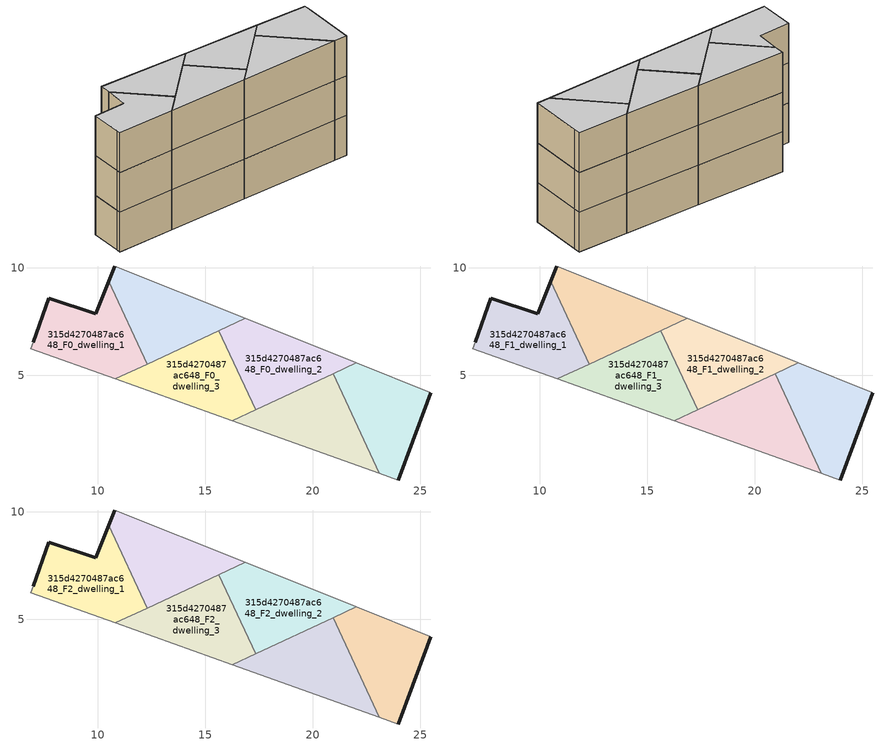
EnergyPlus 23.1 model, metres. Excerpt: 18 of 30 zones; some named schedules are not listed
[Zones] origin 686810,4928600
315d4270487ac648_F0_dwelling_0
 floor ground (EU_floor_Construction): 16.87,7.66 10.78,10.09 10.5,9.38 12.29,5.53 z0
 wall outside (EU_wall_Construction): 10.5,9.38 10.78,10.09 z0:3
 wall to 315d4270487ac648_F0_dwelling_1 (EU_wall_Construction): 12.29,5.53 10.5,9.38 z0:3
 wall adiabatic (EU_wall_Construction): 10.78,10.09 16.87,7.66 z0:3
 wall to 315d4270487ac648_F0_dwelling_3 (EU_wall_Construction): 15.64,7.08 12.29,5.53 z0:3
 wall to 315d4270487ac648_F0_dwelling_2 (EU_wall_Construction): 16.87,7.66 15.64,7.08 z0:3
315d4270487ac648_F0_dwelling_1
 floor ground (EU_floor_Construction): 12.29,5.53 10.5,9.38 9.91,7.86 7.73,8.6 6.99,6.53 6.88,6.24 10.81,4.84 z0
 wall outside (EU_wall_Construction): 6.99,6.53 7.73,8.6 9.91,7.86 10.5,9.38 z0:3
 wall adiabatic (EU_wall_Construction): 10.81,4.84 6.88,6.24 6.99,6.53 z0:3
 wall to 315d4270487ac648_F0_dwelling_3 (EU_wall_Construction): 12.29,5.52 10.81,4.84 z0:3
315d4270487ac648_F0_dwelling_2
 floor ground (EU_floor_Construction): 22.04,5.59 16.87,7.66 15.64,7.08 17.35,3.41 z0
 wall adiabatic (EU_wall_Construction): 16.87,7.66 22.04,5.59 z0:3
 wall to 315d4270487ac648_F0_dwelling_3 (EU_wall_Construction): 17.35,3.41 15.64,7.08 z0:3
 wall to 315d4270487ac648_F0_dwelling_5 (EU_wall_Construction): 20.95,5.08 17.35,3.41 z0:3
 wall to 315d4270487ac648_F0_dwelling_4 (EU_wall_Construction): 22.04,5.59 20.95,5.08 z0:3
315d4270487ac648_F0_dwelling_3
 floor ground (EU_floor_Construction): 17.35,3.41 15.64,7.08 10.81,4.84 16.25,2.89 z0
 wall adiabatic (EU_wall_Construction): 16.25,2.89 10.81,4.84 z0:3
 wall to 315d4270487ac648_F0_dwelling_5 (EU_wall_Construction): 17.35,3.4 16.25,2.89 z0:3
315d4270487ac648_F0_dwelling_4
 floor ground (EU_floor_Construction): 23.99,0.13 25.33,3.75 25.5,4.2 22.04,5.59 20.95,5.08 23.11,0.45 z0
 wall outside (EU_wall_Construction): 25.5,4.2 25.33,3.75 23.99,0.13 z0:3
 wall to 315d4270487ac648_F0_dwelling_5 (EU_wall_Construction): 23.11,0.45 20.95,5.08 z0:3
 wall adiabatic (EU_wall_Construction): 22.04,5.59 25.5,4.2 / 23.99,0.13 23.11,0.45 z0:3
315d4270487ac648_F0_dwelling_5
 floor ground (EU_floor_Construction): 23.11,0.45 20.95,5.08 16.25,2.89 z0
 wall adiabatic (EU_wall_Construction): 23.11,0.45 16.25,2.89 z0:3
315d4270487ac648_F1_dwelling_0
 floor to 315d4270487ac648_F0_dwelling_0 (EU_floor_Construction): 16.87,7.66 10.78,10.09 10.5,9.38 12.29,5.53 z3
 wall outside (EU_wall_Construction): 10.5,9.38 10.78,10.09 z3:6
 wall to 315d4270487ac648_F1_dwelling_1 (EU_wall_Construction): 12.29,5.53 10.5,9.38 z3:6
 wall adiabatic (EU_wall_Construction): 10.78,10.09 16.87,7.66 z3:6
 wall to 315d4270487ac648_F1_dwelling_3 (EU_wall_Construction): 15.64,7.08 12.29,5.53 z3:6
 wall to 315d4270487ac648_F1_dwelling_2 (EU_wall_Construction): 16.87,7.66 15.64,7.08 z3:6
315d4270487ac648_F1_dwelling_1
 floor to 315d4270487ac648_F0_dwelling_1 (EU_floor_Construction): 12.29,5.53 10.5,9.38 9.91,7.86 7.73,8.6 6.99,6.53 6.88,6.24 10.81,4.84 z3
 wall outside (EU_wall_Construction): 6.99,6.53 7.73,8.6 9.91,7.86 10.5,9.38 z3:6
 wall adiabatic (EU_wall_Construction): 10.81,4.84 6.88,6.24 6.99,6.53 z3:6
 wall to 315d4270487ac648_F1_dwelling_3 (EU_wall_Construction): 12.29,5.52 10.81,4.84 z3:6
315d4270487ac648_F1_dwelling_2
 floor to 315d4270487ac648_F0_dwelling_2 (EU_floor_Construction): 22.04,5.59 16.87,7.66 15.64,7.08 17.35,3.41 z3
 wall adiabatic (EU_wall_Construction): 16.87,7.66 22.04,5.59 z3:6
 wall to 315d4270487ac648_F1_dwelling_3 (EU_wall_Construction): 17.35,3.41 15.64,7.08 z3:6
 wall to 315d4270487ac648_F1_dwelling_5 (EU_wall_Construction): 20.95,5.08 17.35,3.41 z3:6
 wall to 315d4270487ac648_F1_dwelling_4 (EU_wall_Construction): 22.04,5.59 20.95,5.08 z3:6
315d4270487ac648_F1_dwelling_3
 floor to 315d4270487ac648_F0_dwelling_3 (EU_floor_Construction): 17.35,3.41 15.64,7.08 10.81,4.84 16.25,2.89 z3
 wall adiabatic (EU_wall_Construction): 16.25,2.89 10.81,4.84 z3:6
 wall to 315d4270487ac648_F1_dwelling_5 (EU_wall_Construction): 17.35,3.4 16.25,2.89 z3:6
315d4270487ac648_F1_dwelling_4
 floor to 315d4270487ac648_F0_dwelling_4 (EU_floor_Construction): 23.99,0.13 25.33,3.75 25.5,4.2 22.04,5.59 20.95,5.08 23.11,0.45 z3
 wall outside (EU_wall_Construction): 25.5,4.2 25.33,3.75 23.99,0.13 z3:6
 wall to 315d4270487ac648_F1_dwelling_5 (EU_wall_Construction): 23.11,0.45 20.95,5.08 z3:6
 wall adiabatic (EU_wall_Construction): 22.04,5.59 25.5,4.2 / 23.99,0.13 23.11,0.45 z3:6
315d4270487ac648_F1_dwelling_5
 floor to 315d4270487ac648_F0_dwelling_5 (EU_floor_Construction): 23.11,0.45 20.95,5.08 16.25,2.89 z3
 wall adiabatic (EU_wall_Construction): 23.11,0.45 16.25,2.89 z3:6
315d4270487ac648_F2_dwelling_0
 floor to 315d4270487ac648_F1_dwelling_0 (EU_floor_Construction): 16.87,7.66 10.78,10.09 10.5,9.38 12.29,5.53 z6
 wall outside (EU_wall_Construction): 10.5,9.38 10.78,10.09 z6:9
 wall to 315d4270487ac648_F2_dwelling_1 (EU_wall_Construction): 12.29,5.53 10.5,9.38 z6:9
 wall adiabatic (EU_wall_Construction): 10.78,10.09 16.87,7.66 z6:9
 wall to 315d4270487ac648_F2_dwelling_3 (EU_wall_Construction): 15.64,7.08 12.29,5.53 z6:9
 wall to 315d4270487ac648_F2_dwelling_2 (EU_wall_Construction): 16.87,7.66 15.64,7.08 z6:9
 ceiling to 315d4270487ac648_F3_dwelling_0 (EU_floor_Construction): 16.87,7.66 12.29,5.53 10.5,9.38 10.78,10.09 z9
315d4270487ac648_F2_dwelling_1
 floor to 315d4270487ac648_F1_dwelling_1 (EU_floor_Construction): 12.29,5.53 10.5,9.38 9.91,7.86 7.73,8.6 6.99,6.53 6.88,6.24 10.81,4.84 z6
 wall outside (EU_wall_Construction): 6.99,6.53 7.73,8.6 9.91,7.86 10.5,9.38 z6:9
 wall adiabatic (EU_wall_Construction): 10.81,4.84 6.88,6.24 6.99,6.53 z6:9
 wall to 315d4270487ac648_F2_dwelling_3 (EU_wall_Construction): 12.29,5.52 10.81,4.84 z6:9
 ceiling to 315d4270487ac648_F3_dwelling_1 (EU_floor_Construction): 10.5,9.38 12.29,5.53 10.81,4.84 6.88,6.24 6.99,6.53 7.73,8.6 9.91,7.86 z9
315d4270487ac648_F2_dwelling_2
 floor to 315d4270487ac648_F1_dwelling_2 (EU_floor_Construction): 22.04,5.59 16.87,7.66 15.64,7.08 17.35,3.41 z6
 wall adiabatic (EU_wall_Construction): 16.87,7.66 22.04,5.59 z6:9
 wall to 315d4270487ac648_F2_dwelling_3 (EU_wall_Construction): 17.35,3.41 15.64,7.08 z6:9
 wall to 315d4270487ac648_F2_dwelling_5 (EU_wall_Construction): 20.95,5.08 17.35,3.41 z6:9
 wall to 315d4270487ac648_F2_dwelling_4 (EU_wall_Construction): 22.04,5.59 20.95,5.08 z6:9
 ceiling to 315d4270487ac648_F3_dwelling_2 (EU_floor_Construction): 22.04,5.59 17.35,3.41 15.64,7.08 16.87,7.66 z9
315d4270487ac648_F2_dwelling_3
 floor to 315d4270487ac648_F1_dwelling_3 (EU_floor_Construction): 17.35,3.41 15.64,7.08 10.81,4.84 16.25,2.89 z6
 wall adiabatic (EU_wall_Construction): 16.25,2.89 10.81,4.84 z6:9
 wall to 315d4270487ac648_F2_dwelling_5 (EU_wall_Construction): 17.35,3.4 16.25,2.89 z6:9
 ceiling to 315d4270487ac648_F3_dwelling_3 (EU_floor_Construction): 15.64,7.08 17.35,3.41 16.25,2.89 10.81,4.84 z9
315d4270487ac648_F2_dwelling_4
 floor to 315d4270487ac648_F1_dwelling_4 (EU_floor_Construction): 23.99,0.13 25.33,3.75 25.5,4.2 22.04,5.59 20.95,5.08 23.11,0.45 z6
 wall outside (EU_wall_Construction): 25.5,4.2 25.33,3.75 23.99,0.13 z6:9
 wall to 315d4270487ac648_F2_dwelling_5 (EU_wall_Construction): 23.11,0.45 20.95,5.08 z6:9
 wall adiabatic (EU_wall_Construction): 22.04,5.59 25.5,4.2 / 23.99,0.13 23.11,0.45 z6:9
 ceiling to 315d4270487ac648_F3_dwelling_4 (EU_floor_Construction): 25.5,4.2 25.33,3.75 23.99,0.13 23.11,0.45 20.95,5.08 22.04,5.59 z9
315d4270487ac648_F2_dwelling_5
 floor to 315d4270487ac648_F1_dwelling_5 (EU_floor_Construction): 23.11,0.45 20.95,5.08 16.25,2.89 z6
 wall adiabatic (EU_wall_Construction): 23.11,0.45 16.25,2.89 z6:9
 ceiling to 315d4270487ac648_F3_dwelling_5 (EU_floor_Construction): 20.95,5.08 23.11,0.45 16.25,2.89 z9
[Building]
EU S2 Campaign: North Axis=0; Terrain=City; Solar Distribution=FullExterior
[Site:Location]
Bologna: Latitude=44.5; Longitude=11.25; Time Zone=1; Elevation=37
[SizingPeriod:WeatherFileDays]
AnnualSizingPeriod: Begin Month=1; Begin Day of Month=1; End Month=12; End Day of Month=31; Day of Week for Start Day=Monday; Use Weather File Daylight Saving Period=No; Use Weather File Rain and Snow Indicators=No
[MATERIAL]
EU_InternalMass_Material: Roughness=MediumRough; Thickness=0.1; Conductivity=1; Density=1800; Specific Heat=900; Thermal Absorptance=0.9; Solar Absorptance=0.7; Visible Absorptance=0.7
[MATERIAL:NOMASS] Roughness=MediumRough; Thermal Absorptance=0.9; Solar Absorptance=0.7; Visible Absorptance=0.7
Name | Thermal Resistance
EU_wall_NoMass | 0.779417
EU_floor_NoMass | 0.588222
[CONSTRUCTION]
EU_wall_Construction: EU_wall_NoMass
EU_floor_Construction: EU_floor_NoMass
EU_InternalMass_Construction: EU_InternalMass_Material
[ZONE] Type=1; Multiplier=1; Ceiling Height=autocalculate; Floor Area=autocalculate; Part of Total Floor Area=Yes
Name | Volume
315d4270487ac648_F0_dwelling_0; 315d4270487ac648_F1_dwelling_0; 315d4270487ac648_F2_dwelling_0 | 39.7251
315d4270487ac648_F0_dwelling_1; 315d4270487ac648_F1_dwelling_1; 315d4270487ac648_F2_dwelling_1 | 39.728
315d4270487ac648_F0_dwelling_2; 315d4270487ac648_F1_dwelling_2; 315d4270487ac648_F2_dwelling_2 | 39.7332
315d4270487ac648_F0_dwelling_3; 315d4270487ac648_F1_dwelling_3; 315d4270487ac648_F2_dwelling_3 | 39.72
315d4270487ac648_F0_dwelling_4; 315d4270487ac648_F1_dwelling_4; 315d4270487ac648_F2_dwelling_4 | 39.7178
315d4270487ac648_F0_dwelling_5; 315d4270487ac648_F1_dwelling_5; 315d4270487ac648_F2_dwelling_5 | 39.7214
[INTERNALMASS] Construction=EU_InternalMass_Construction
Name | Zone or ZoneList | Surface Area
315d4270487ac648_F0_dwelling_0_EU_InternalMass | 315d4270487ac648_F0_dwelling_0 | 13.2416
315d4270487ac648_F0_dwelling_1_EU_InternalMass | 315d4270487ac648_F0_dwelling_1 | 13.2426
315d4270487ac648_F0_dwelling_2_EU_InternalMass | 315d4270487ac648_F0_dwelling_2 | 13.2441
315d4270487ac648_F0_dwelling_3_EU_InternalMass | 315d4270487ac648_F0_dwelling_3 | 13.2402
315d4270487ac648_F0_dwelling_4_EU_InternalMass | 315d4270487ac648_F0_dwelling_4 | 13.2391
315d4270487ac648_F0_dwelling_5_EU_InternalMass | 315d4270487ac648_F0_dwelling_5 | 13.2407
315d4270487ac648_F1_dwelling_0_EU_InternalMass | 315d4270487ac648_F1_dwelling_0 | 13.2416
315d4270487ac648_F1_dwelling_1_EU_InternalMass | 315d4270487ac648_F1_dwelling_1 | 13.2426
315d4270487ac648_F1_dwelling_2_EU_InternalMass | 315d4270487ac648_F1_dwelling_2 | 13.2441
315d4270487ac648_F1_dwelling_3_EU_InternalMass | 315d4270487ac648_F1_dwelling_3 | 13.2402
315d4270487ac648_F1_dwelling_4_EU_InternalMass | 315d4270487ac648_F1_dwelling_4 | 13.2391
315d4270487ac648_F1_dwelling_5_EU_InternalMass | 315d4270487ac648_F1_dwelling_5 | 13.2407
315d4270487ac648_F2_dwelling_0_EU_InternalMass | 315d4270487ac648_F2_dwelling_0 | 13.2416
315d4270487ac648_F2_dwelling_1_EU_InternalMass | 315d4270487ac648_F2_dwelling_1 | 13.2426
315d4270487ac648_F2_dwelling_2_EU_InternalMass | 315d4270487ac648_F2_dwelling_2 | 13.2441
315d4270487ac648_F2_dwelling_3_EU_InternalMass | 315d4270487ac648_F2_dwelling_3 | 13.2402
315d4270487ac648_F2_dwelling_4_EU_InternalMass | 315d4270487ac648_F2_dwelling_4 | 13.2391
315d4270487ac648_F2_dwelling_5_EU_InternalMass | 315d4270487ac648_F2_dwelling_5 | 13.2407
[OTHEREQUIPMENT] Fuel Type=Electricity; Design Level Calculation Method=Watts/Area; Power per Zone Floor Area=1; Fraction Latent=0; Fraction Radiant=0; Fraction Lost=0; Carbon Dioxide Generation Rate=0; EndUse Subcategory=EU_Step8_InternalGains
Name | Zone or ZoneList or Space or SpaceList | Schedule
EU_Step8_InternalGain_315d4270487ac648_F0_dwelling_0_f000 | 315d4270487ac648_F0_dwelling_0 | EU_Step8_GainSchedule_315d4270487ac648_F0_dwelling_0_f000
EU_Step8_InternalGain_315d4270487ac648_F0_dwelling_1_f000 | 315d4270487ac648_F0_dwelling_1 | EU_Step8_GainSchedule_315d4270487ac648_F0_dwelling_1_f000
EU_Step8_InternalGain_315d4270487ac648_F0_dwelling_2_f000 | 315d4270487ac648_F0_dwelling_2 | EU_Step8_GainSchedule_315d4270487ac648_F0_dwelling_2_f000
EU_Step8_InternalGain_315d4270487ac648_F0_dwelling_3_f000 | 315d4270487ac648_F0_dwelling_3 | EU_Step8_GainSchedule_315d4270487ac648_F0_dwelling_3_f000
EU_Step8_InternalGain_315d4270487ac648_F0_dwelling_4_f000 | 315d4270487ac648_F0_dwelling_4 | EU_Step8_GainSchedule_315d4270487ac648_F0_dwelling_4_f000
EU_Step8_InternalGain_315d4270487ac648_F0_dwelling_5_f000 | 315d4270487ac648_F0_dwelling_5 | EU_Step8_GainSchedule_315d4270487ac648_F0_dwelling_5_f000
EU_Step8_InternalGain_315d4270487ac648_F1_dwelling_0_f000 | 315d4270487ac648_F1_dwelling_0 | EU_Step8_GainSchedule_315d4270487ac648_F1_dwelling_0_f000
EU_Step8_InternalGain_315d4270487ac648_F1_dwelling_1_f000 | 315d4270487ac648_F1_dwelling_1 | EU_Step8_GainSchedule_315d4270487ac648_F1_dwelling_1_f000
EU_Step8_InternalGain_315d4270487ac648_F1_dwelling_2_f000 | 315d4270487ac648_F1_dwelling_2 | EU_Step8_GainSchedule_315d4270487ac648_F1_dwelling_2_f000
EU_Step8_InternalGain_315d4270487ac648_F1_dwelling_3_f000 | 315d4270487ac648_F1_dwelling_3 | EU_Step8_GainSchedule_315d4270487ac648_F1_dwelling_3_f000
EU_Step8_InternalGain_315d4270487ac648_F1_dwelling_4_f000 | 315d4270487ac648_F1_dwelling_4 | EU_Step8_GainSchedule_315d4270487ac648_F1_dwelling_4_f000
EU_Step8_InternalGain_315d4270487ac648_F1_dwelling_5_f000 | 315d4270487ac648_F1_dwelling_5 | EU_Step8_GainSchedule_315d4270487ac648_F1_dwelling_5_f000
EU_Step8_InternalGain_315d4270487ac648_F2_dwelling_0_f000 | 315d4270487ac648_F2_dwelling_0 | EU_Step8_GainSchedule_315d4270487ac648_F2_dwelling_0_f000
EU_Step8_InternalGain_315d4270487ac648_F2_dwelling_1_f000 | 315d4270487ac648_F2_dwelling_1 | EU_Step8_GainSchedule_315d4270487ac648_F2_dwelling_1_f000
EU_Step8_InternalGain_315d4270487ac648_F2_dwelling_2_f000 | 315d4270487ac648_F2_dwelling_2 | EU_Step8_GainSchedule_315d4270487ac648_F2_dwelling_2_f000
EU_Step8_InternalGain_315d4270487ac648_F2_dwelling_3_f000 | 315d4270487ac648_F2_dwelling_3 | EU_Step8_GainSchedule_315d4270487ac648_F2_dwelling_3_f000
EU_Step8_InternalGain_315d4270487ac648_F2_dwelling_4_f000 | 315d4270487ac648_F2_dwelling_4 | EU_Step8_GainSchedule_315d4270487ac648_F2_dwelling_4_f000
EU_Step8_InternalGain_315d4270487ac648_F2_dwelling_5_f000 | 315d4270487ac648_F2_dwelling_5 | EU_Step8_GainSchedule_315d4270487ac648_F2_dwelling_5_f000
[ZONEVENTILATION:DESIGNFLOWRATE] Schedule=EU_AlwaysOn; Design Flow Rate Calculation Method=AirChanges/Hour; Air Changes per Hour=0.712058; Ventilation Type=Natural; Fan Pressure Rise=0; Fan Total Efficiency=1; Constant Term Coefficient=1; Temperature Term Coefficient=0; Velocity Term Coefficient=0; Velocity Squared Term Coefficient=0; Minimum Indoor Temperature=-100; Maximum Indoor Temperature=100; Delta Temperature=-100; Minimum Outdoor Temperature=-100; Maximum Outdoor Temperature=100; Maximum Wind Speed=40
Name | Zone or ZoneList or Space or SpaceList
EU_ConstantAir_315d4270487ac648_F0_dwelling_0 | 315d4270487ac648_F0_dwelling_0
EU_ConstantAir_315d4270487ac648_F0_dwelling_1 | 315d4270487ac648_F0_dwelling_1
EU_ConstantAir_315d4270487ac648_F0_dwelling_2 | 315d4270487ac648_F0_dwelling_2
EU_ConstantAir_315d4270487ac648_F0_dwelling_3 | 315d4270487ac648_F0_dwelling_3
EU_ConstantAir_315d4270487ac648_F0_dwelling_4 | 315d4270487ac648_F0_dwelling_4
EU_ConstantAir_315d4270487ac648_F0_dwelling_5 | 315d4270487ac648_F0_dwelling_5
EU_ConstantAir_315d4270487ac648_F1_dwelling_0 | 315d4270487ac648_F1_dwelling_0
EU_ConstantAir_315d4270487ac648_F1_dwelling_1 | 315d4270487ac648_F1_dwelling_1
EU_ConstantAir_315d4270487ac648_F1_dwelling_2 | 315d4270487ac648_F1_dwelling_2
EU_ConstantAir_315d4270487ac648_F1_dwelling_3 | 315d4270487ac648_F1_dwelling_3
EU_ConstantAir_315d4270487ac648_F1_dwelling_4 | 315d4270487ac648_F1_dwelling_4
EU_ConstantAir_315d4270487ac648_F1_dwelling_5 | 315d4270487ac648_F1_dwelling_5
EU_ConstantAir_315d4270487ac648_F2_dwelling_0 | 315d4270487ac648_F2_dwelling_0
EU_ConstantAir_315d4270487ac648_F2_dwelling_1 | 315d4270487ac648_F2_dwelling_1
EU_ConstantAir_315d4270487ac648_F2_dwelling_2 | 315d4270487ac648_F2_dwelling_2
EU_ConstantAir_315d4270487ac648_F2_dwelling_3 | 315d4270487ac648_F2_dwelling_3
EU_ConstantAir_315d4270487ac648_F2_dwelling_4 | 315d4270487ac648_F2_dwelling_4
EU_ConstantAir_315d4270487ac648_F2_dwelling_5 | 315d4270487ac648_F2_dwelling_5
[HVACTEMPLATE:THERMOSTAT] Constant Heating Setpoint=20; Constant Cooling Setpoint=50
EU_HeatOnly_315d4270487ac648_F0_dwelling_0; EU_HeatOnly_315d4270487ac648_F0_dwelling_1; EU_HeatOnly_315d4270487ac648_F0_dwelling_2; EU_HeatOnly_315d4270487ac648_F0_dwelling_3; EU_HeatOnly_315d4270487ac648_F0_dwelling_4; EU_HeatOnly_315d4270487ac648_F0_dwelling_5; EU_HeatOnly_315d4270487ac648_F1_dwelling_0; EU_HeatOnly_315d4270487ac648_F1_dwelling_1; EU_HeatOnly_315d4270487ac648_F1_dwelling_2; EU_HeatOnly_315d4270487ac648_F1_dwelling_3; EU_HeatOnly_315d4270487ac648_F1_dwelling_4; EU_HeatOnly_315d4270487ac648_F1_dwelling_5; EU_HeatOnly_315d4270487ac648_F2_dwelling_0; EU_HeatOnly_315d4270487ac648_F2_dwelling_1; EU_HeatOnly_315d4270487ac648_F2_dwelling_2; EU_HeatOnly_315d4270487ac648_F2_dwelling_3; EU_HeatOnly_315d4270487ac648_F2_dwelling_4; EU_HeatOnly_315d4270487ac648_F2_dwelling_5; EU_HeatOnly_315d4270487ac648_F3_dwelling_0; EU_HeatOnly_315d4270487ac648_F3_dwelling_1; EU_HeatOnly_315d4270487ac648_F3_dwelling_2; EU_HeatOnly_315d4270487ac648_F3_dwelling_3; EU_HeatOnly_315d4270487ac648_F3_dwelling_4; EU_HeatOnly_315d4270487ac648_F3_dwelling_5; EU_HeatOnly_315d4270487ac648_F4_dwelling_0; EU_HeatOnly_315d4270487ac648_F4_dwelling_1; EU_HeatOnly_315d4270487ac648_F4_dwelling_2; EU_HeatOnly_315d4270487ac648_F4_dwelling_3; EU_HeatOnly_315d4270487ac648_F4_dwelling_4; EU_HeatOnly_315d4270487ac648_F4_dwelling_5
[HVACTEMPLATE:ZONE:IDEALLOADSAIRSYSTEM] System Availability Schedule=EU_AlwaysOn; Maximum Heating Supply Air Temperature=50; Minimum Cooling Supply Air Temperature=13; Maximum Heating Supply Air Humidity Ratio=0.0156; Minimum Cooling Supply Air Humidity Ratio=0.0077; Heating Limit=NoLimit; Cooling Limit=NoLimit; Heating Availability Schedule=EU_AlwaysOn; Cooling Availability Schedule=EU_CoolingOff; Dehumidification Control Type=ConstantSensibleHeatRatio; Cooling Sensible Heat Ratio=0.7; Dehumidification Setpoint=60; Humidification Control Type=None; Humidification Setpoint=30; Outdoor Air Method=None; Outdoor Air Flow Rate per Person=0.00944; Outdoor Air Flow Rate per Zone Floor Area=0; Outdoor Air Flow Rate per Zone=0; Demand Controlled Ventilation Type=None; Outdoor Air Economizer Type=NoEconomizer; Heat Recovery Type=None; Sensible Heat Recovery Effectiveness=0.7; Latent Heat Recovery Effectiveness=0.65
Name | Template Thermostat
315d4270487ac648_F0_dwelling_0 | EU_HeatOnly_315d4270487ac648_F0_dwelling_0
315d4270487ac648_F0_dwelling_1 | EU_HeatOnly_315d4270487ac648_F0_dwelling_1
315d4270487ac648_F0_dwelling_2 | EU_HeatOnly_315d4270487ac648_F0_dwelling_2
315d4270487ac648_F0_dwelling_3 | EU_HeatOnly_315d4270487ac648_F0_dwelling_3
315d4270487ac648_F0_dwelling_4 | EU_HeatOnly_315d4270487ac648_F0_dwelling_4
315d4270487ac648_F0_dwelling_5 | EU_HeatOnly_315d4270487ac648_F0_dwelling_5
315d4270487ac648_F1_dwelling_0 | EU_HeatOnly_315d4270487ac648_F1_dwelling_0
315d4270487ac648_F1_dwelling_1 | EU_HeatOnly_315d4270487ac648_F1_dwelling_1
315d4270487ac648_F1_dwelling_2 | EU_HeatOnly_315d4270487ac648_F1_dwelling_2
315d4270487ac648_F1_dwelling_3 | EU_HeatOnly_315d4270487ac648_F1_dwelling_3
315d4270487ac648_F1_dwelling_4 | EU_HeatOnly_315d4270487ac648_F1_dwelling_4
315d4270487ac648_F1_dwelling_5 | EU_HeatOnly_315d4270487ac648_F1_dwelling_5
315d4270487ac648_F2_dwelling_0 | EU_HeatOnly_315d4270487ac648_F2_dwelling_0
315d4270487ac648_F2_dwelling_1 | EU_HeatOnly_315d4270487ac648_F2_dwelling_1
315d4270487ac648_F2_dwelling_2 | EU_HeatOnly_315d4270487ac648_F2_dwelling_2
315d4270487ac648_F2_dwelling_3 | EU_HeatOnly_315d4270487ac648_F2_dwelling_3
315d4270487ac648_F2_dwelling_4 | EU_HeatOnly_315d4270487ac648_F2_dwelling_4
315d4270487ac648_F2_dwelling_5 | EU_HeatOnly_315d4270487ac648_F2_dwelling_5
